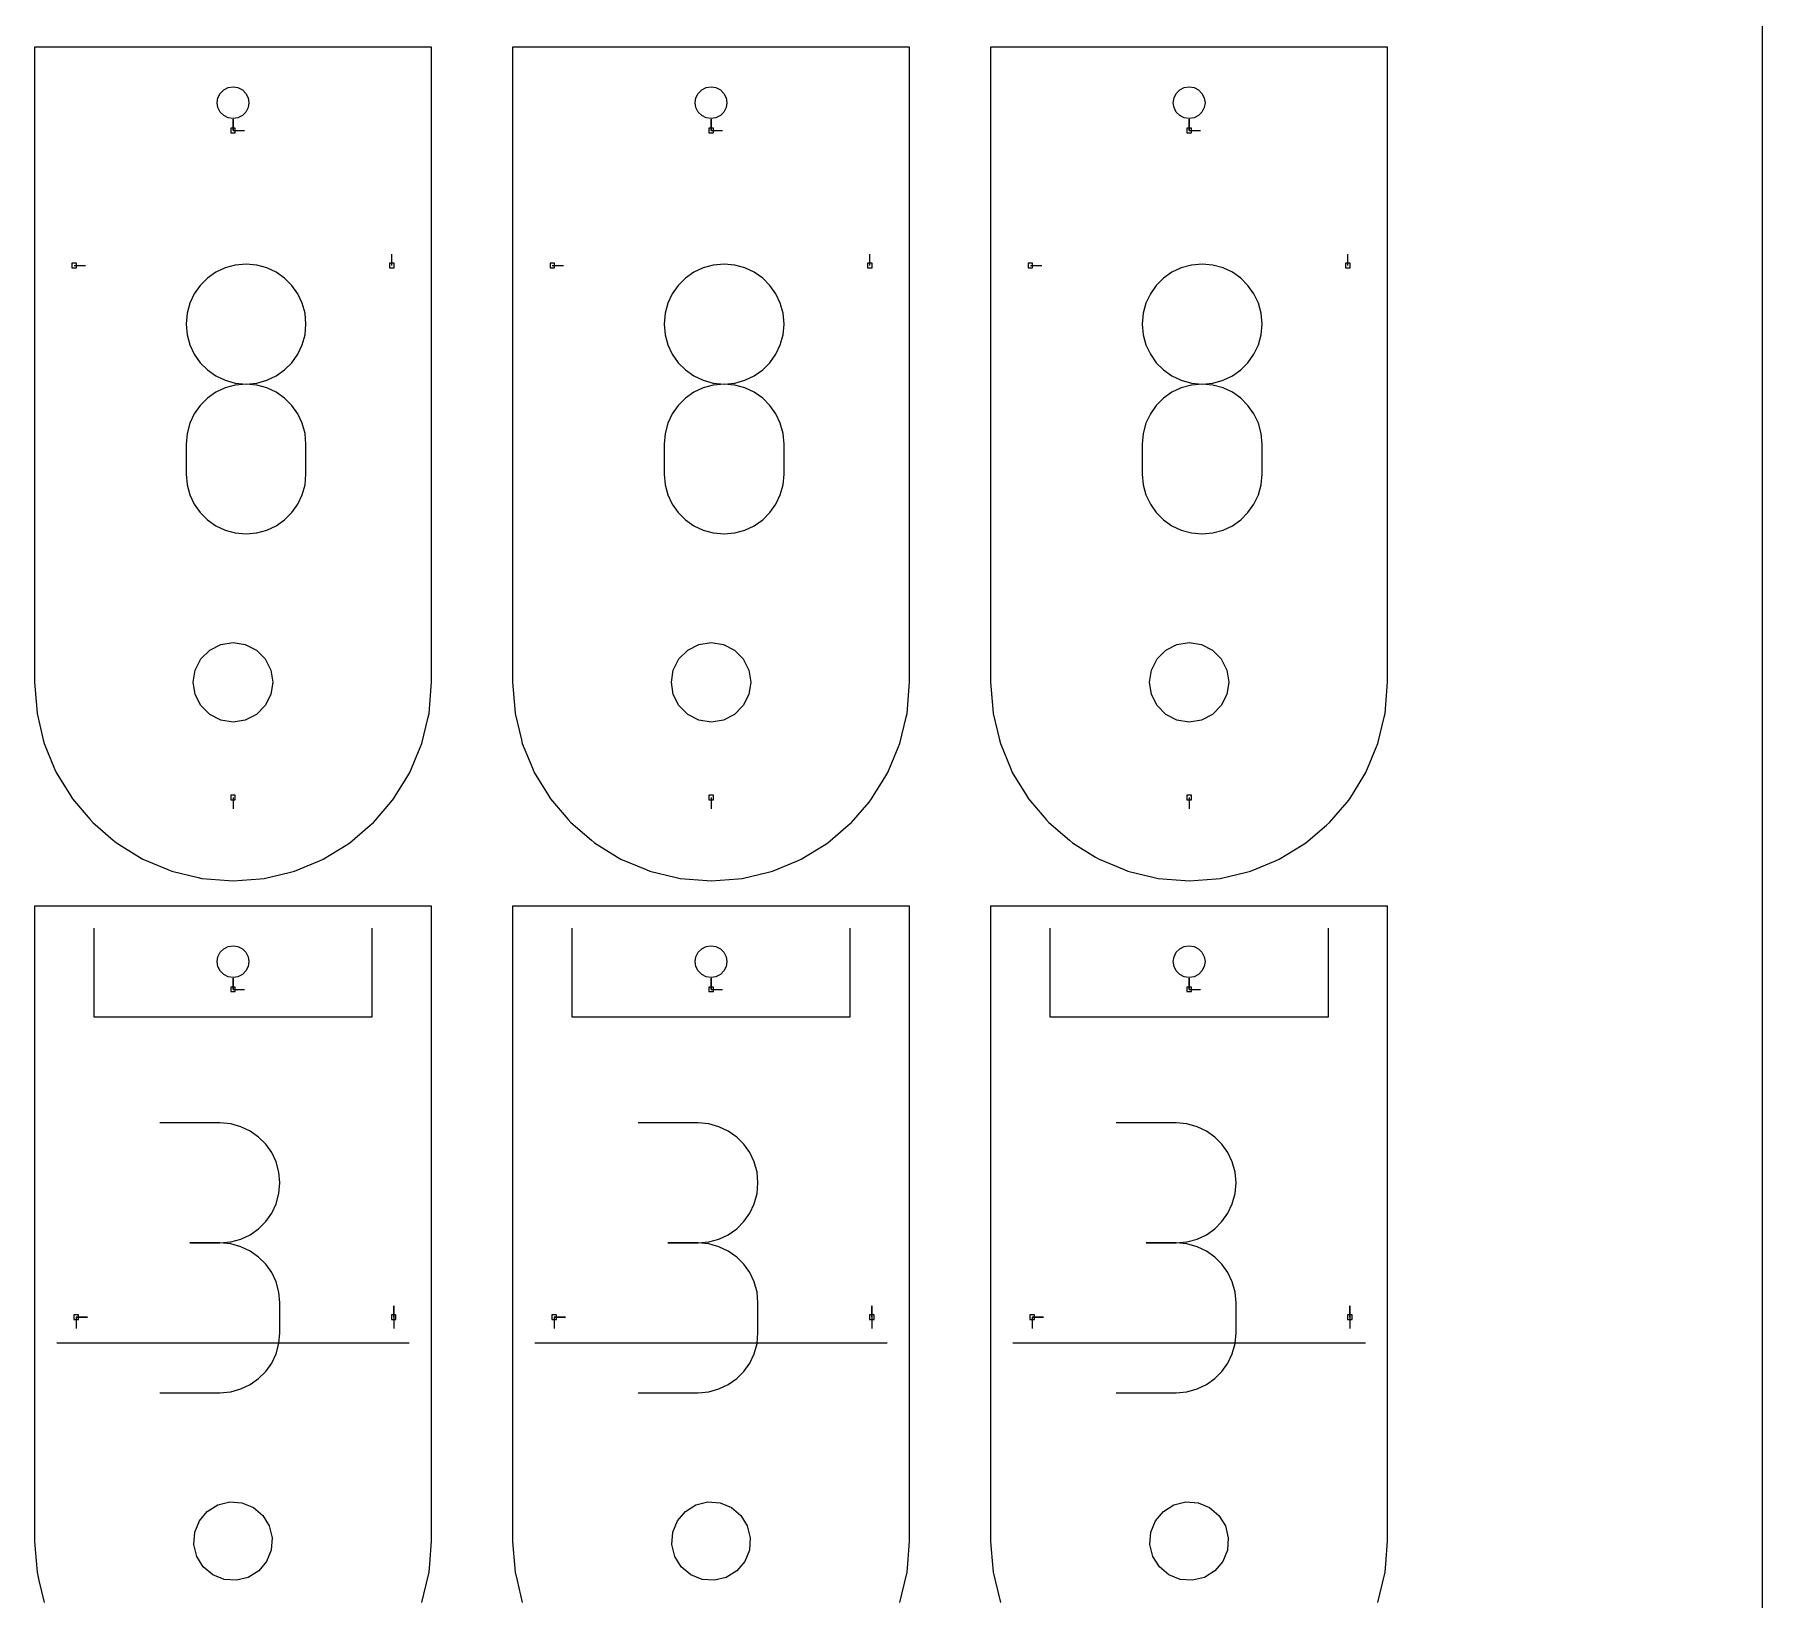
# Model space of a CAD drawing. Extents: x 0 to 800, y 0 to 1000.
# Drawn here: x 582.3 to 800, y 237.4 to 434.5 of the extents above; entities that cross this region are included whole.
import ezdxf

# ---------------------------------------------------------------- set-up
doc = ezdxf.new("R2010")
doc.units = 0
doc.header["$MEASUREMENT"] = 0
for name, color, linetype in [('annotation', 7, 'Continuous'), ('boundary', 7, 'Continuous'), ('frame', 7, 'Continuous'), ('hole', 7, 'Continuous')]:
    doc.layers.add(name, color=color, linetype=linetype)

msp = doc.modelspace()

# ---------------------------------------------------------------- linework, layer by layer
at = {"layer": 'annotation', "color": 1}
for p, q in [((607.34289, 422.375724), (607.34289, 423.804474)), ((607.34289, 422.375724), (607.34289, 423.804474)), ((607.34289, 423.804474), (607.34289, 422.375724)), ((607.34289, 422.375724), (608.77164, 422.375724)), ((667.561858, 422.375724), (667.561858, 423.804474)), ((667.561858, 422.375724), (667.561858, 423.804474)), ((667.561858, 423.804474), (667.561858, 422.375724)), ((667.561858, 422.375724), (668.990608, 422.375724)), ((727.780827, 422.375724), (727.780827, 423.804474)), ((727.780827, 422.375724), (727.780827, 423.804474)), ((727.780827, 423.804474), (727.780827, 422.375724)), ((727.780827, 422.375724), (729.209577, 422.375724)), ((587.342889, 405.375724), (588.771639, 405.375724)), ((606.345394, 405.076308), (605.168609, 404.516913)), ((607.62282, 405.427797), (606.345394, 405.076308)), ((608.979412, 405.549764), (607.62282, 405.427797)), ((610.336003, 405.427797), (608.979412, 405.549764)), ((608.979412, 405.549764), (608.979412, 405.549764)), ((611.61343, 405.076308), (610.336003, 405.427797)), ((612.790214, 404.516913), (611.61343, 405.076308)), ((627.342891, 405.375724), (627.342891, 406.804474)), ((647.561857, 405.375724), (648.990607, 405.375724)), ((666.564362, 405.076308), (665.387577, 404.516913)), ((667.841788, 405.427797), (666.564362, 405.076308)), ((669.19838, 405.549764), (667.841788, 405.427797)), ((670.554971, 405.427797), (669.19838, 405.549764)), ((669.19838, 405.549764), (669.19838, 405.549764)), ((671.832398, 405.076308), (670.554971, 405.427797)), ((673.009182, 404.516913), (671.832398, 405.076308)), ((687.561859, 405.375724), (687.561859, 406.804474)), ((707.780826, 405.375724), (709.209576, 405.375724)), ((726.783331, 405.076308), (725.606546, 404.516913)), ((728.060757, 405.427797), (726.783331, 405.076308)), ((729.417349, 405.549764), (728.060757, 405.427797)), ((730.77394, 405.427797), (729.417349, 405.549764)), ((729.417349, 405.549764), (729.417349, 405.549764)), ((732.051367, 405.076308), (730.77394, 405.427797)), ((733.228151, 404.516913), (732.051367, 405.076308)), ((747.780828, 405.375724), (747.780828, 406.804474)), ((603.202876, 402.86088), (602.456881, 401.807476)), ((604.113944, 403.771231), (603.202876, 402.86088)), ((605.168609, 404.516913), (604.113944, 403.771231)), ((613.844879, 403.771231), (612.790214, 404.516913)), ((614.755948, 402.86088), (613.844879, 403.771231)), ((615.501943, 401.807476), (614.755948, 402.86088)), ((663.421844, 402.86088), (662.675849, 401.807476)), ((664.332912, 403.771231), (663.421844, 402.86088)), ((665.387577, 404.516913), (664.332912, 403.771231)), ((674.063847, 403.771231), (673.009182, 404.516913)), ((674.974916, 402.86088), (674.063847, 403.771231)), ((675.720911, 401.807476), (674.974916, 402.86088)), ((723.640813, 402.86088), (722.894818, 401.807476)), ((724.551881, 403.771231), (723.640813, 402.86088)), ((725.606546, 404.516913), (724.551881, 403.771231)), ((734.282816, 403.771231), (733.228151, 404.516913)), ((735.193885, 402.86088), (734.282816, 403.771231)), ((735.93988, 401.807476), (735.193885, 402.86088)), ((601.897437, 400.632638), (601.54602, 399.357984)), ((602.456881, 401.807476), (601.897437, 400.632638)), ((616.061387, 400.632638), (615.501943, 401.807476)), ((616.412803, 399.357984), (616.061387, 400.632638)), ((662.116405, 400.632638), (661.764988, 399.357984)), ((662.675849, 401.807476), (662.116405, 400.632638)), ((676.280355, 400.632638), (675.720911, 401.807476)), ((676.631771, 399.357984), (676.280355, 400.632638)), ((722.335374, 400.632638), (721.983957, 399.357984)), ((722.894818, 401.807476), (722.335374, 400.632638)), ((736.499324, 400.632638), (735.93988, 401.807476)), ((736.85074, 399.357984), (736.499324, 400.632638)), ((601.54602, 399.357984), (601.424109, 398.00513)), ((616.534715, 398.00513), (616.412803, 399.357984)), ((661.764988, 399.357984), (661.643077, 398.00513)), ((676.753683, 398.00513), (676.631771, 399.357984)), ((721.983957, 399.357984), (721.862046, 398.00513)), ((736.972652, 398.00513), (736.85074, 399.357984)), ((601.424109, 398.00513), (601.424109, 398.00513)), ((601.424109, 398.00513), (601.54609, 396.645924)), ((601.54609, 396.645924), (601.897682, 395.366323)), ((616.061141, 395.366323), (616.412733, 396.645924)), ((616.412733, 396.645924), (616.534715, 398.00513)), ((616.534715, 398.00513), (616.534715, 398.00513)), ((661.643077, 398.00513), (661.643077, 398.00513)), ((661.643077, 398.00513), (661.765058, 396.645924)), ((661.765058, 396.645924), (662.11665, 395.366323)), ((676.280109, 395.366323), (676.631701, 396.645924)), ((676.631701, 396.645924), (676.753683, 398.00513)), ((676.753683, 398.00513), (676.753683, 398.00513)), ((721.862046, 398.00513), (721.862046, 398.00513)), ((721.862046, 398.00513), (721.984027, 396.645924)), ((721.984027, 396.645924), (722.335619, 395.366323)), ((736.499078, 395.366323), (736.85067, 396.645924)), ((736.85067, 396.645924), (736.972652, 398.00513)), ((736.972652, 398.00513), (736.972652, 398.00513)), ((601.897682, 395.366323), (602.457355, 394.187768)), ((602.457355, 394.187768), (603.203578, 393.131701)), ((614.755245, 393.131701), (615.501469, 394.187768)), ((615.501469, 394.187768), (616.061141, 395.366323)), ((662.11665, 395.366323), (662.676323, 394.187768)), ((662.676323, 394.187768), (663.422546, 393.131701)), ((674.974213, 393.131701), (675.720437, 394.187768)), ((675.720437, 394.187768), (676.280109, 395.366323)), ((722.335619, 395.366323), (722.895292, 394.187768)), ((722.895292, 394.187768), (723.641515, 393.131701)), ((735.193182, 393.131701), (735.939406, 394.187768)), ((735.939406, 394.187768), (736.499078, 395.366323)), ((603.203578, 393.131701), (604.114822, 392.219564)), ((604.114822, 392.219564), (605.169558, 391.4728)), ((612.789266, 391.4728), (613.844001, 392.219564)), ((613.844001, 392.219564), (614.755245, 393.131701)), ((663.422546, 393.131701), (664.33379, 392.219564)), ((664.33379, 392.219564), (665.388526, 391.4728)), ((673.008234, 391.4728), (674.062969, 392.219564)), ((674.062969, 392.219564), (674.974213, 393.131701)), ((723.641515, 393.131701), (724.552759, 392.219564)), ((724.552759, 392.219564), (725.607495, 391.4728)), ((733.227203, 391.4728), (734.281938, 392.219564)), ((734.281938, 392.219564), (735.193182, 393.131701)), ((606.345394, 389.965491), (605.168609, 389.405595)), ((605.169558, 391.4728), (606.346254, 390.912849)), ((607.62282, 390.317165), (606.345394, 389.965491)), ((606.346254, 390.912849), (607.623382, 390.561154)), ((608.979412, 390.439158), (607.62282, 390.317165)), ((607.623382, 390.561154), (608.979412, 390.439158)), ((608.979412, 390.439158), (610.335441, 390.561154)), ((610.336003, 390.317235), (608.979412, 390.439158)), ((608.979412, 390.439158), (608.979412, 390.439158)), ((608.979412, 390.439158), (608.979412, 390.439158)), ((610.335441, 390.561154), (611.612569, 390.912849)), ((611.61343, 389.965736), (610.336003, 390.317235)), ((611.612569, 390.912849), (612.789266, 391.4728)), ((612.790214, 389.40607), (611.61343, 389.965736)), ((666.564362, 389.965491), (665.387577, 389.405595)), ((665.388526, 391.4728), (666.565222, 390.912849)), ((667.841788, 390.317165), (666.564362, 389.965491)), ((666.565222, 390.912849), (667.84235, 390.561154)), ((669.19838, 390.439158), (667.841788, 390.317165)), ((667.84235, 390.561154), (669.19838, 390.439158)), ((669.19838, 390.439158), (670.554409, 390.561154)), ((670.554971, 390.317235), (669.19838, 390.439158)), ((669.19838, 390.439158), (669.19838, 390.439158)), ((669.19838, 390.439158), (669.19838, 390.439158)), ((670.554409, 390.561154), (671.831537, 390.912849)), ((671.832398, 389.965736), (670.554971, 390.317235)), ((671.831537, 390.912849), (673.008234, 391.4728)), ((673.009182, 389.40607), (671.832398, 389.965736)), ((726.783331, 389.965491), (725.606546, 389.405595)), ((725.607495, 391.4728), (726.784191, 390.912849)), ((728.060757, 390.317165), (726.783331, 389.965491)), ((726.784191, 390.912849), (728.061319, 390.561154)), ((729.417349, 390.439158), (728.060757, 390.317165)), ((728.061319, 390.561154), (729.417349, 390.439158)), ((729.417349, 390.439158), (730.773378, 390.561154)), ((730.77394, 390.317235), (729.417349, 390.439158)), ((729.417349, 390.439158), (729.417349, 390.439158)), ((729.417349, 390.439158), (729.417349, 390.439158)), ((730.773378, 390.561154), (732.050506, 390.912849)), ((732.051367, 389.965736), (730.77394, 390.317235)), ((732.050506, 390.912849), (733.227203, 391.4728)), ((733.228151, 389.40607), (732.051367, 389.965736)), ((603.202876, 387.746981), (602.456881, 386.69118)), ((604.113944, 388.658939), (603.202876, 387.746981)), ((605.168609, 389.405595), (604.113944, 388.658939)), ((613.844879, 388.659641), (612.790214, 389.40607)), ((614.755948, 387.747859), (613.844879, 388.659641)), ((615.501943, 386.692128), (614.755948, 387.747859)), ((663.421844, 387.746981), (662.675849, 386.69118)), ((664.332912, 388.658939), (663.421844, 387.746981)), ((665.387577, 389.405595), (664.332912, 388.658939)), ((674.063847, 388.659641), (673.009182, 389.40607)), ((674.974916, 387.747859), (674.063847, 388.659641)), ((675.720911, 386.692128), (674.974916, 387.747859)), ((723.640813, 387.746981), (722.894818, 386.69118)), ((724.551881, 388.658939), (723.640813, 387.746981)), ((725.606546, 389.405595), (724.551881, 388.658939)), ((734.282816, 388.659641), (733.228151, 389.40607)), ((735.193885, 387.747859), (734.282816, 388.659641)), ((735.93988, 386.692128), (735.193885, 387.747859)), ((601.897437, 385.512997), (601.54602, 384.23389)), ((602.456881, 386.69118), (601.897437, 385.512997)), ((616.061387, 385.513857), (615.501943, 386.692128)), ((616.412803, 384.234452), (616.061387, 385.513857)), ((662.116405, 385.512997), (661.764988, 384.23389)), ((662.675849, 386.69118), (662.116405, 385.512997)), ((676.280355, 385.513857), (675.720911, 386.692128)), ((676.631771, 384.234452), (676.280355, 385.513857)), ((722.335374, 385.512997), (721.983957, 384.23389)), ((722.894818, 386.69118), (722.335374, 385.512997)), ((736.499324, 385.513857), (735.93988, 386.692128)), ((736.85074, 384.234452), (736.499324, 385.513857)), ((601.54602, 384.23389), (601.424109, 382.87532)), ((616.534715, 382.87532), (616.412803, 384.234452)), ((661.764988, 384.23389), (661.643077, 382.87532)), ((676.753683, 382.87532), (676.631771, 384.234452)), ((721.983957, 384.23389), (721.862046, 382.87532)), ((736.972652, 382.87532), (736.85074, 384.234452)), ((601.424109, 382.87532), (601.424109, 379.111537)), ((616.534715, 379.111537), (616.534715, 382.87532)), ((616.534715, 382.87532), (616.534715, 382.87532)), ((661.643077, 382.87532), (661.643077, 379.111537)), ((676.753683, 379.111537), (676.753683, 382.87532)), ((676.753683, 382.87532), (676.753683, 382.87532)), ((721.862046, 382.87532), (721.862046, 379.111537)), ((736.972652, 379.111537), (736.972652, 382.87532)), ((736.972652, 382.87532), (736.972652, 382.87532)), ((601.424109, 379.111537), (601.424109, 379.111537)), ((601.424109, 379.111537), (601.54609, 377.753064)), ((616.412733, 377.753064), (616.534715, 379.111537)), ((661.643077, 379.111537), (661.643077, 379.111537)), ((661.643077, 379.111537), (661.765058, 377.753064)), ((676.631701, 377.753064), (676.753683, 379.111537)), ((721.862046, 379.111537), (721.862046, 379.111537)), ((721.862046, 379.111537), (721.984027, 377.753064)), ((736.85067, 377.753064), (736.972652, 379.111537)), ((601.54609, 377.753064), (601.897682, 376.475424)), ((616.061141, 376.475424), (616.412733, 377.753064)), ((661.765058, 377.753064), (662.11665, 376.475424)), ((676.280109, 376.475424), (676.631701, 377.753064)), ((721.984027, 377.753064), (722.335619, 376.475424)), ((736.499078, 376.475424), (736.85067, 377.753064)), ((601.897682, 376.475424), (602.457355, 375.299708)), ((602.457355, 375.299708), (603.203578, 374.247007)), ((614.755245, 374.247007), (615.501469, 375.299708)), ((615.501469, 375.299708), (616.061141, 376.475424)), ((662.11665, 376.475424), (662.676323, 375.299708)), ((662.676323, 375.299708), (663.422546, 374.247007)), ((674.974213, 374.247007), (675.720437, 375.299708)), ((675.720437, 375.299708), (676.280109, 376.475424)), ((722.335619, 376.475424), (722.895292, 375.299708)), ((722.895292, 375.299708), (723.641515, 374.247007)), ((735.193182, 374.247007), (735.939406, 375.299708)), ((735.939406, 375.299708), (736.499078, 376.475424)), ((603.203578, 374.247007), (604.114822, 373.338411)), ((604.114822, 373.338411), (605.169558, 372.595012)), ((605.169558, 372.595012), (606.346254, 372.037901)), ((611.612569, 372.037901), (612.789266, 372.595012)), ((612.789266, 372.595012), (613.844001, 373.338411)), ((613.844001, 373.338411), (614.755245, 374.247007)), ((663.422546, 374.247007), (664.33379, 373.338411)), ((664.33379, 373.338411), (665.388526, 372.595012)), ((665.388526, 372.595012), (666.565222, 372.037901)), ((671.831537, 372.037901), (673.008234, 372.595012)), ((673.008234, 372.595012), (674.062969, 373.338411)), ((674.062969, 373.338411), (674.974213, 374.247007)), ((723.641515, 374.247007), (724.552759, 373.338411)), ((724.552759, 373.338411), (725.607495, 372.595012)), ((725.607495, 372.595012), (726.784191, 372.037901)), ((732.050506, 372.037901), (733.227203, 372.595012)), ((733.227203, 372.595012), (734.281938, 373.338411)), ((734.281938, 373.338411), (735.193182, 374.247007)), ((606.346254, 372.037901), (607.623382, 371.688167)), ((607.623382, 371.688167), (608.979412, 371.566902)), ((608.979412, 371.566902), (610.335441, 371.688167)), ((608.979412, 371.566902), (608.979412, 371.566902)), ((610.335441, 371.688167), (611.612569, 372.037901)), ((666.565222, 372.037901), (667.84235, 371.688167)), ((667.84235, 371.688167), (669.19838, 371.566902)), ((669.19838, 371.566902), (670.554409, 371.688167)), ((669.19838, 371.566902), (669.19838, 371.566902)), ((670.554409, 371.688167), (671.831537, 372.037901)), ((726.784191, 372.037901), (728.061319, 371.688167)), ((728.061319, 371.688167), (729.417349, 371.566902)), ((729.417349, 371.566902), (730.773378, 371.688167)), ((729.417349, 371.566902), (729.417349, 371.566902)), ((730.773378, 371.688167), (732.050506, 372.037901)), ((607.34289, 338.375726), (607.34289, 336.946976)), ((667.561858, 338.375726), (667.561858, 336.946976)), ((727.780827, 338.375726), (727.780827, 336.946976)), ((589.842907, 310.700671), (589.842893, 321.900726)), ((624.842899, 321.900726), (624.842852, 310.840764)), ((650.061875, 310.700671), (650.061861, 321.900726)), ((685.061867, 321.900726), (685.06182, 310.840764)), ((710.280844, 310.700671), (710.28083, 321.900726)), ((745.280836, 321.900726), (745.280789, 310.840764)), ((607.34289, 314.200726), (607.34289, 315.629476)), ((607.34289, 314.200726), (607.34289, 315.629476)), ((607.34289, 315.629476), (607.34289, 314.200726)), ((667.561858, 314.200726), (667.561858, 315.629476)), ((667.561858, 314.200726), (667.561858, 315.629476)), ((667.561858, 315.629476), (667.561858, 314.200726)), ((727.780827, 314.200726), (727.780827, 315.629476)), ((727.780827, 314.200726), (727.780827, 315.629476)), ((727.780827, 315.629476), (727.780827, 314.200726)), ((607.34289, 314.200726), (608.77164, 314.200726)), ((667.561858, 314.200726), (668.990608, 314.200726)), ((727.780827, 314.200726), (729.209577, 314.200726)), ((590.192846, 310.700726), (589.842907, 310.700671)), ((624.842916, 310.700697), (590.192846, 310.700726)), ((624.842852, 310.840764), (624.842916, 310.700697)), ((650.411814, 310.700726), (650.061875, 310.700671)), ((685.061884, 310.700697), (650.411814, 310.700726)), ((685.06182, 310.840764), (685.061884, 310.700697)), ((710.630783, 310.700726), (710.280844, 310.700671)), ((745.280853, 310.700697), (710.630783, 310.700726)), ((745.280789, 310.840764), (745.280853, 310.700697)), ((605.697834, 297.3769), (598.14253, 297.3769)), ((607.056673, 297.254932), (605.697834, 297.3769)), ((608.335294, 296.903443), (607.056673, 297.254932)), ((609.512429, 296.344048), (608.335294, 296.903443)), ((610.566813, 295.598366), (609.512429, 296.344048)), ((665.916802, 297.3769), (658.361498, 297.3769)), ((667.275641, 297.254932), (665.916802, 297.3769)), ((668.554262, 296.903443), (667.275641, 297.254932)), ((669.731397, 296.344048), (668.554262, 296.903443)), ((670.785781, 295.598366), (669.731397, 296.344048)), ((726.135771, 297.3769), (718.580467, 297.3769)), ((727.49461, 297.254932), (726.135771, 297.3769)), ((728.773231, 296.903443), (727.49461, 297.254932)), ((729.950366, 296.344048), (728.773231, 296.903443)), ((731.00475, 295.598366), (729.950366, 296.344048)), ((611.477179, 294.688015), (610.566813, 295.598366)), ((612.222261, 293.634611), (611.477179, 294.688015)), ((671.696147, 294.688015), (670.785781, 295.598366)), ((672.441229, 293.634611), (671.696147, 294.688015)), ((731.915116, 294.688015), (731.00475, 295.598366)), ((732.660198, 293.634611), (731.915116, 294.688015)), ((612.780792, 292.459774), (612.222261, 293.634611)), ((613.131506, 291.185119), (612.780792, 292.459774)), ((672.99976, 292.459774), (672.441229, 293.634611)), ((673.350474, 291.185119), (672.99976, 292.459774)), ((733.218729, 292.459774), (732.660198, 293.634611)), ((733.569443, 291.185119), (733.218729, 292.459774)), ((613.253137, 289.832265), (613.131506, 291.185119)), ((613.131506, 288.473059), (613.253137, 289.832265)), ((613.253137, 289.832265), (613.253137, 289.832265)), ((673.472105, 289.832265), (673.350474, 291.185119)), ((673.350474, 288.473059), (673.472105, 289.832265)), ((673.472105, 289.832265), (673.472105, 289.832265)), ((733.691074, 289.832265), (733.569443, 291.185119)), ((733.569443, 288.473059), (733.691074, 289.832265)), ((733.691074, 289.832265), (733.691074, 289.832265)), ((612.780792, 287.193458), (613.131506, 288.473059)), ((672.99976, 287.193458), (673.350474, 288.473059)), ((733.218729, 287.193458), (733.569443, 288.473059)), ((611.477179, 284.958836), (612.222261, 286.014903)), ((612.222261, 286.014903), (612.780792, 287.193458)), ((671.696147, 284.958836), (672.441229, 286.014903)), ((672.441229, 286.014903), (672.99976, 287.193458)), ((731.915116, 284.958836), (732.660198, 286.014903)), ((732.660198, 286.014903), (733.218729, 287.193458)), ((608.335294, 282.739984), (609.512429, 283.299935)), ((609.512429, 283.299935), (610.566813, 284.046699)), ((610.566813, 284.046699), (611.477179, 284.958836)), ((668.554262, 282.739984), (669.731397, 283.299935)), ((669.731397, 283.299935), (670.785781, 284.046699)), ((670.785781, 284.046699), (671.696147, 284.958836)), ((728.773231, 282.739984), (729.950366, 283.299935)), ((729.950366, 283.299935), (731.00475, 284.046699)), ((731.00475, 284.046699), (731.915116, 284.958836)), ((605.697834, 282.266293), (601.914848, 282.266293)), ((601.914848, 282.266293), (605.697834, 282.266293)), ((605.697834, 282.266293), (607.056673, 282.38829)), ((607.056673, 282.144326), (605.697834, 282.266293)), ((605.697834, 282.266293), (605.697834, 282.266293)), ((607.056673, 282.38829), (608.335294, 282.739984)), ((608.335294, 281.792836), (607.056673, 282.144326)), ((609.512429, 281.233442), (608.335294, 281.792836)), ((610.566813, 280.48776), (609.512429, 281.233442)), ((665.916802, 282.266293), (662.133816, 282.266293)), ((662.133816, 282.266293), (665.916802, 282.266293)), ((665.916802, 282.266293), (667.275641, 282.38829)), ((667.275641, 282.144326), (665.916802, 282.266293)), ((665.916802, 282.266293), (665.916802, 282.266293)), ((667.275641, 282.38829), (668.554262, 282.739984)), ((668.554262, 281.792836), (667.275641, 282.144326)), ((669.731397, 281.233442), (668.554262, 281.792836)), ((670.785781, 280.48776), (669.731397, 281.233442)), ((726.135771, 282.266293), (722.352785, 282.266293)), ((722.352785, 282.266293), (726.135771, 282.266293)), ((726.135771, 282.266293), (727.49461, 282.38829)), ((727.49461, 282.144326), (726.135771, 282.266293)), ((726.135771, 282.266293), (726.135771, 282.266293)), ((727.49461, 282.38829), (728.773231, 282.739984)), ((728.773231, 281.792836), (727.49461, 282.144326)), ((729.950366, 281.233442), (728.773231, 281.792836)), ((731.00475, 280.48776), (729.950366, 281.233442)), ((611.477179, 279.577409), (610.566813, 280.48776)), ((612.222261, 278.524005), (611.477179, 279.577409)), ((671.696147, 279.577409), (670.785781, 280.48776)), ((672.441229, 278.524005), (671.696147, 279.577409)), ((731.915116, 279.577409), (731.00475, 280.48776)), ((732.660198, 278.524005), (731.915116, 279.577409)), ((612.780792, 277.349167), (612.222261, 278.524005)), ((613.131506, 276.074512), (612.780792, 277.349167)), ((672.99976, 277.349167), (672.441229, 278.524005)), ((673.350474, 276.074512), (672.99976, 277.349167)), ((733.218729, 277.349167), (732.660198, 278.524005)), ((733.569443, 276.074512), (733.218729, 277.349167)), ((613.253137, 274.721658), (613.131506, 276.074512)), ((613.253137, 270.938673), (613.253137, 274.721658)), ((613.253137, 274.721658), (613.253137, 274.721658)), ((627.581016, 272.915101), (627.581016, 274.343851)), ((627.581016, 272.915101), (627.581016, 274.343851)), ((627.581016, 274.343851), (627.581016, 272.915101)), ((673.472105, 274.721658), (673.350474, 276.074512)), ((673.472105, 270.938673), (673.472105, 274.721658)), ((673.472105, 274.721658), (673.472105, 274.721658)), ((687.799984, 272.915101), (687.799984, 274.343851)), ((687.799984, 272.915101), (687.799984, 274.343851)), ((687.799984, 274.343851), (687.799984, 272.915101)), ((733.691074, 274.721658), (733.569443, 276.074512)), ((733.691074, 270.938673), (733.691074, 274.721658)), ((733.691074, 274.721658), (733.691074, 274.721658)), ((748.018953, 272.915101), (748.018953, 274.343851)), ((748.018953, 272.915101), (748.018953, 274.343851)), ((748.018953, 274.343851), (748.018953, 272.915101)), ((587.581014, 272.915101), (589.009764, 272.915101)), ((587.581014, 272.915101), (589.009764, 272.915101)), ((589.009764, 272.915101), (587.581014, 272.915101)), ((587.581014, 272.915101), (587.581014, 271.486351)), ((627.581016, 272.915101), (627.581016, 271.486351)), ((647.799982, 272.915101), (649.228732, 272.915101)), ((647.799982, 272.915101), (649.228732, 272.915101)), ((649.228732, 272.915101), (647.799982, 272.915101)), ((647.799982, 272.915101), (647.799982, 271.486351)), ((687.799984, 272.915101), (687.799984, 271.486351)), ((708.018951, 272.915101), (709.447701, 272.915101)), ((708.018951, 272.915101), (709.447701, 272.915101)), ((709.447701, 272.915101), (708.018951, 272.915101)), ((708.018951, 272.915101), (708.018951, 271.486351)), ((748.018953, 272.915101), (748.018953, 271.486351)), ((613.131506, 269.585257), (613.253137, 270.938673)), ((673.350474, 269.585257), (673.472105, 270.938673)), ((733.569443, 269.585257), (733.691074, 270.938673)), ((585.142889, 269.700676), (629.542891, 269.700732)), ((612.222261, 267.135377), (612.780792, 268.310303)), ((612.780792, 268.310303), (613.131506, 269.585257)), ((645.361857, 269.700676), (689.761859, 269.700732)), ((672.441229, 267.135377), (672.99976, 268.310303)), ((672.99976, 268.310303), (673.350474, 269.585257)), ((705.580826, 269.700676), (749.980828, 269.700732)), ((732.660198, 267.135377), (733.218729, 268.310303)), ((733.218729, 268.310303), (733.569443, 269.585257)), ((610.566813, 265.171868), (611.477179, 266.082044)), ((611.477179, 266.082044), (612.222261, 267.135377)), ((670.785781, 265.171868), (671.696147, 266.082044)), ((671.696147, 266.082044), (672.441229, 267.135377)), ((731.00475, 265.171868), (731.915116, 266.082044)), ((731.915116, 266.082044), (732.660198, 267.135377)), ((598.14253, 263.394038), (605.697834, 263.394038)), ((605.697834, 263.394038), (607.056673, 263.515935)), ((605.697834, 263.394038), (605.697834, 263.394038)), ((607.056673, 263.515935), (608.335294, 263.867249)), ((608.335294, 263.867249), (609.512429, 264.426415)), ((609.512429, 264.426415), (610.566813, 265.171868)), ((658.361498, 263.394038), (665.916802, 263.394038)), ((665.916802, 263.394038), (667.275641, 263.515935)), ((665.916802, 263.394038), (665.916802, 263.394038)), ((667.275641, 263.515935), (668.554262, 263.867249)), ((668.554262, 263.867249), (669.731397, 264.426415)), ((669.731397, 264.426415), (670.785781, 265.171868)), ((718.580467, 263.394038), (726.135771, 263.394038)), ((726.135771, 263.394038), (727.49461, 263.515935)), ((726.135771, 263.394038), (726.135771, 263.394038)), ((727.49461, 263.515935), (728.773231, 263.867249)), ((728.773231, 263.867249), (729.950366, 264.426415)), ((729.950366, 264.426415), (731.00475, 265.171868))]:
    msp.add_line(p, q, dxfattribs=at)
at = {"layer": 'boundary', "color": 5}
for p, q in [((588.86789, 432.875724), (582.342889, 432.875724)), ((582.342889, 432.875724), (582.342889, 408.950723)), ((595.367889, 432.875724), (588.86789, 432.875724)), ((625.817891, 432.875724), (595.367889, 432.875724)), ((629.080391, 432.875724), (625.817891, 432.875724)), ((632.342891, 432.875724), (629.080391, 432.875724)), ((632.342891, 408.950723), (632.342891, 432.875724)), ((649.086858, 432.875724), (642.561857, 432.875724)), ((642.561857, 432.875724), (642.561857, 408.950723)), ((655.586857, 432.875724), (649.086858, 432.875724)), ((686.036859, 432.875724), (655.586857, 432.875724)), ((689.299359, 432.875724), (686.036859, 432.875724)), ((692.561859, 432.875724), (689.299359, 432.875724)), ((692.561859, 408.950723), (692.561859, 432.875724)), ((709.305827, 432.875724), (702.780826, 432.875724)), ((702.780826, 432.875724), (702.780826, 408.950723)), ((715.805826, 432.875724), (709.305827, 432.875724)), ((746.255828, 432.875724), (715.805826, 432.875724)), ((749.518328, 432.875724), (746.255828, 432.875724)), ((752.780828, 432.875724), (749.518328, 432.875724)), ((752.780828, 408.950723), (752.780828, 432.875724)), ((582.342889, 408.950723), (582.342889, 385.025723)), ((632.342891, 385.025723), (632.342891, 408.950723)), ((642.561857, 408.950723), (642.561857, 385.025723)), ((692.561859, 385.025723), (692.561859, 408.950723)), ((702.780826, 408.950723), (702.780826, 385.025723)), ((752.780828, 385.025723), (752.780828, 408.950723)), ((582.342889, 385.025723), (582.342889, 374.625725)), ((632.342891, 374.625725), (632.342891, 385.025723)), ((642.561857, 385.025723), (642.561857, 374.625725)), ((692.561859, 374.625725), (692.561859, 385.025723)), ((702.780826, 385.025723), (702.780826, 374.625725)), ((752.780828, 374.625725), (752.780828, 385.025723)), ((582.342889, 374.625725), (582.342889, 352.875723)), ((632.342891, 352.875723), (632.342891, 374.625725)), ((642.561857, 374.625725), (642.561857, 352.875723)), ((692.561859, 352.875723), (692.561859, 374.625725)), ((702.780826, 374.625725), (702.780826, 352.875723)), ((752.780828, 352.875723), (752.780828, 374.625725)), ((582.342889, 352.875723), (582.610668, 349.473272)), ((632.302878, 352.367311), (632.342891, 352.875723)), ((642.561857, 352.875723), (642.829636, 349.473272)), ((692.521846, 352.367311), (692.561859, 352.875723)), ((702.780826, 352.875723), (703.048605, 349.473272)), ((752.740815, 352.367311), (752.780828, 352.875723)), ((632.035099, 348.96486), (632.302878, 352.367311)), ((692.254067, 348.96486), (692.521846, 352.367311)), ((752.473036, 348.96486), (752.740815, 352.367311)), ((582.610668, 349.473272), (582.650681, 348.96486)), ((582.650681, 348.96486), (583.447424, 345.646194)), ((631.119303, 345.150301), (631.916045, 348.468968)), ((631.916045, 348.468968), (632.035099, 348.96486)), ((642.829636, 349.473272), (642.869649, 348.96486)), ((642.869649, 348.96486), (643.666392, 345.646194)), ((691.338271, 345.150301), (692.135013, 348.468968)), ((692.135013, 348.468968), (692.254067, 348.96486)), ((703.048605, 349.473272), (703.088618, 348.96486)), ((703.088618, 348.96486), (703.885361, 345.646194)), ((751.55724, 345.150301), (752.353982, 348.468968)), ((752.353982, 348.468968), (752.473036, 348.96486)), ((583.447424, 345.646194), (583.566478, 345.150301)), ((583.566478, 345.150301), (584.872565, 341.997125)), ((629.618054, 341.525961), (630.92414, 344.679137)), ((630.92414, 344.679137), (631.119303, 345.150301)), ((643.666392, 345.646194), (643.785446, 345.150301)), ((643.785446, 345.150301), (645.091533, 341.997125)), ((689.837022, 341.525961), (691.143108, 344.679137)), ((691.143108, 344.679137), (691.338271, 345.150301)), ((703.885361, 345.646194), (704.004415, 345.150301)), ((704.004415, 345.150301), (705.310502, 341.997125)), ((750.055991, 341.525961), (751.362077, 344.679137)), ((751.362077, 344.679137), (751.55724, 345.150301)), ((584.872565, 341.997125), (585.067727, 341.525961)), ((645.091533, 341.997125), (645.286695, 341.525961)), ((705.310502, 341.997125), (705.505664, 341.525961)), ((585.067727, 341.525961), (586.851, 338.615928)), ((627.568319, 338.181095), (629.351589, 341.091129)), ((629.351589, 341.091129), (629.618054, 341.525961)), ((645.286695, 341.525961), (647.069968, 338.615928)), ((687.787287, 338.181095), (689.570557, 341.091129)), ((689.570557, 341.091129), (689.837022, 341.525961)), ((705.505664, 341.525961), (707.288937, 338.615928)), ((748.006256, 338.181095), (749.789526, 341.091129)), ((749.789526, 341.091129), (750.055991, 341.525961)), ((586.851, 338.615928), (587.117466, 338.181095)), ((587.117466, 338.181095), (589.334013, 335.585851)), ((625.020561, 335.198056), (627.23711, 337.7933)), ((627.23711, 337.7933), (627.568319, 338.181095)), ((647.069968, 338.615928), (647.336434, 338.181095)), ((647.336434, 338.181095), (649.552981, 335.585851)), ((685.239529, 335.198056), (687.456078, 337.7933)), ((687.456078, 337.7933), (687.787287, 338.181095)), ((707.288937, 338.615928), (707.555403, 338.181095)), ((707.555403, 338.181095), (709.77195, 335.585851)), ((745.458498, 335.198056), (747.675047, 337.7933)), ((747.675047, 337.7933), (748.006256, 338.181095)), ((589.334013, 335.585851), (589.665221, 335.198056)), ((589.665221, 335.198056), (592.260464, 332.981506)), ((624.632766, 334.866848), (625.020561, 335.198056)), ((649.552981, 335.585851), (649.884189, 335.198056)), ((649.884189, 335.198056), (652.479432, 332.981506)), ((684.851734, 334.866848), (685.239529, 335.198056)), ((709.77195, 335.585851), (710.103158, 335.198056)), ((710.103158, 335.198056), (712.698401, 332.981506)), ((745.070703, 334.866848), (745.458498, 335.198056)), ((622.037521, 332.650298), (624.632766, 334.866848)), ((682.256489, 332.650298), (684.851734, 334.866848)), ((742.475458, 332.650298), (745.070703, 334.866848)), ((592.260464, 332.981506), (592.648259, 332.650298)), ((592.648259, 332.650298), (595.558295, 330.867028)), ((595.558295, 330.867028), (595.993128, 330.600562)), ((618.692654, 330.600562), (621.602689, 332.383832)), ((621.602689, 332.383832), (622.037521, 332.650298)), ((652.479432, 332.981506), (652.867227, 332.650298)), ((652.867227, 332.650298), (655.777263, 330.867028)), ((655.777263, 330.867028), (656.212096, 330.600562)), ((678.911622, 330.600562), (681.821657, 332.383832)), ((681.821657, 332.383832), (682.256489, 332.650298)), ((712.698401, 332.981506), (713.086196, 332.650298)), ((713.086196, 332.650298), (715.996232, 330.867028)), ((715.996232, 330.867028), (716.431065, 330.600562)), ((739.130591, 330.600562), (742.040626, 332.383832)), ((742.040626, 332.383832), (742.475458, 332.650298)), ((595.993128, 330.600562), (599.146302, 329.294475)), ((599.146302, 329.294475), (599.617466, 329.099312)), ((599.617466, 329.099312), (602.936136, 328.302573)), ((611.253752, 328.183519), (614.572423, 328.980259)), ((614.572423, 328.980259), (615.068316, 329.099312)), ((615.068316, 329.099312), (618.22149, 330.4054)), ((618.22149, 330.4054), (618.692654, 330.600562)), ((656.212096, 330.600562), (659.36527, 329.294475)), ((659.36527, 329.294475), (659.836434, 329.099312)), ((659.836434, 329.099312), (663.155104, 328.302573)), ((671.47272, 328.183519), (674.791391, 328.980259)), ((674.791391, 328.980259), (675.287284, 329.099312)), ((675.287284, 329.099312), (678.440458, 330.4054)), ((678.440458, 330.4054), (678.911622, 330.600562)), ((716.431065, 330.600562), (719.584239, 329.294475)), ((719.584239, 329.294475), (720.055403, 329.099312)), ((720.055403, 329.099312), (723.374073, 328.302573)), ((731.691689, 328.183519), (735.01036, 328.980259)), ((735.01036, 328.980259), (735.506253, 329.099312)), ((735.506253, 329.099312), (738.659427, 330.4054)), ((738.659427, 330.4054), (739.130591, 330.600562)), ((602.936136, 328.302573), (603.432029, 328.183519)), ((603.432029, 328.183519), (606.834479, 327.915739)), ((606.834479, 327.915739), (607.342891, 327.875726)), ((607.342891, 327.875726), (610.745341, 328.143506)), ((610.745341, 328.143506), (611.253752, 328.183519)), ((663.155104, 328.302573), (663.650997, 328.183519)), ((663.650997, 328.183519), (667.053447, 327.915739)), ((667.053447, 327.915739), (667.561859, 327.875726)), ((667.561859, 327.875726), (670.964309, 328.143506)), ((670.964309, 328.143506), (671.47272, 328.183519)), ((723.374073, 328.302573), (723.869966, 328.183519)), ((723.869966, 328.183519), (727.272416, 327.915739)), ((727.272416, 327.915739), (727.780828, 327.875726)), ((727.780828, 327.875726), (731.183278, 328.143506)), ((731.183278, 328.143506), (731.691689, 328.183519)), ((585.080389, 324.700726), (582.342889, 324.700725)), ((582.342889, 324.700725), (582.342889, 284.550726)), ((587.81789, 324.700726), (585.080389, 324.700726)), ((601.31789, 324.700726), (587.81789, 324.700726)), ((626.867891, 324.700726), (601.31789, 324.700726)), ((632.342891, 324.700726), (626.867891, 324.700726)), ((632.342891, 284.550726), (632.342891, 324.700726)), ((645.299357, 324.700726), (642.561857, 324.700725)), ((642.561857, 324.700725), (642.561857, 284.550726)), ((648.036858, 324.700726), (645.299357, 324.700726)), ((661.536858, 324.700726), (648.036858, 324.700726)), ((687.086859, 324.700726), (661.536858, 324.700726)), ((692.561859, 324.700726), (687.086859, 324.700726)), ((692.561859, 284.550726), (692.561859, 324.700726)), ((705.518326, 324.700726), (702.780826, 324.700725)), ((702.780826, 324.700725), (702.780826, 284.550726)), ((708.255827, 324.700726), (705.518326, 324.700726)), ((721.755827, 324.700726), (708.255827, 324.700726)), ((747.305828, 324.700726), (721.755827, 324.700726)), ((752.780828, 324.700726), (747.305828, 324.700726)), ((752.780828, 284.550726), (752.780828, 324.700726)), ((582.342889, 284.550726), (582.342889, 262.950726)), ((632.342891, 262.950726), (632.342891, 284.550726)), ((642.561857, 284.550726), (642.561857, 262.950726)), ((692.561859, 262.950726), (692.561859, 284.550726)), ((702.780826, 284.550726), (702.780826, 262.950726)), ((752.780828, 262.950726), (752.780828, 284.550726)), ((582.342889, 262.950726), (582.342889, 244.700724)), ((632.342891, 244.700724), (632.342891, 262.950726)), ((642.561857, 262.950726), (642.561857, 244.700724)), ((692.561859, 244.700724), (692.561859, 262.950726)), ((702.780826, 262.950726), (702.780826, 244.700724)), ((752.780828, 244.700724), (752.780828, 262.950726)), ((582.342889, 244.700724), (582.425993, 243.644792)), ((632.118203, 241.845795), (632.342891, 244.700724)), ((642.561857, 244.700724), (642.644961, 243.644792)), ((692.337171, 241.845795), (692.561859, 244.700724)), ((702.780826, 244.700724), (702.86393, 243.644792)), ((752.55614, 241.845795), (752.780828, 244.700724)), ((582.425993, 243.644792), (582.650681, 240.789862)), ((632.035099, 240.789862), (632.118203, 241.845795)), ((642.644961, 243.644792), (642.869649, 240.789862)), ((692.254067, 240.789862), (692.337171, 241.845795)), ((702.86393, 243.644792), (703.088618, 240.789862)), ((752.473036, 240.789862), (752.55614, 241.845795)), ((582.650681, 240.789862), (582.897946, 239.759931)), ((582.897946, 239.759931), (583.566478, 236.975303)), ((631.366568, 238.005234), (632.035099, 240.789862)), ((642.869649, 240.789862), (643.116914, 239.759931)), ((643.116914, 239.759931), (643.785446, 236.975303)), ((691.585536, 238.005234), (692.254067, 240.789862)), ((703.088618, 240.789862), (703.335883, 239.759931)), ((703.335883, 239.759931), (704.004415, 236.975303)), ((751.804505, 238.005234), (752.473036, 240.789862)), ((631.119303, 236.975303), (631.366568, 238.005234)), ((691.338271, 236.975303), (691.585536, 238.005234)), ((751.55724, 236.975303), (751.804505, 238.005234))]:
    msp.add_line(p, q, dxfattribs=at)
at = {"layer": 'frame', "color": 5}
msp.add_line((800, 0), (800, 1000), dxfattribs=at)
at = {"layer": 'hole', "color": 5}
for p, q in [((605.440778, 426.493758), (605.724856, 427.051298)), ((605.724856, 427.051298), (606.16732, 427.493761)), ((606.16732, 427.493761), (606.724857, 427.77784)), ((606.724857, 427.77784), (607.342891, 427.875726)), ((607.342891, 427.875726), (607.960926, 427.77784)), ((607.960926, 427.77784), (608.518462, 427.493761)), ((608.518462, 427.493761), (608.960926, 427.051298)), ((608.960926, 427.051298), (609.245003, 426.493758)), ((665.659746, 426.493758), (665.943824, 427.051298)), ((665.943824, 427.051298), (666.386288, 427.493761)), ((666.386288, 427.493761), (666.943825, 427.77784)), ((666.943825, 427.77784), (667.561859, 427.875726)), ((667.561859, 427.875726), (668.179894, 427.77784)), ((668.179894, 427.77784), (668.73743, 427.493761)), ((668.73743, 427.493761), (669.179894, 427.051298)), ((669.179894, 427.051298), (669.463971, 426.493758)), ((725.878715, 426.493758), (726.162793, 427.051298)), ((726.162793, 427.051298), (726.605257, 427.493761)), ((726.605257, 427.493761), (727.162794, 427.77784)), ((727.162794, 427.77784), (727.780828, 427.875726)), ((727.780828, 427.875726), (728.398863, 427.77784)), ((728.398863, 427.77784), (728.956399, 427.493761)), ((728.956399, 427.493761), (729.398863, 427.051298)), ((729.398863, 427.051298), (729.68294, 426.493758)), ((605.342891, 425.875727), (605.440778, 426.493758)), ((605.440778, 425.257693), (605.342891, 425.875727)), ((605.724856, 424.700154), (605.440778, 425.257693)), ((606.16732, 424.257694), (605.724856, 424.700154)), ((608.960926, 424.700154), (608.518462, 424.257694)), ((609.245003, 425.257693), (608.960926, 424.700154)), ((609.245003, 426.493758), (609.342891, 425.875727)), ((609.342891, 425.875727), (609.245003, 425.257693)), ((665.561859, 425.875727), (665.659746, 426.493758)), ((665.659746, 425.257693), (665.561859, 425.875727)), ((665.943824, 424.700154), (665.659746, 425.257693)), ((666.386288, 424.257694), (665.943824, 424.700154)), ((669.179894, 424.700154), (668.73743, 424.257694)), ((669.463971, 425.257693), (669.179894, 424.700154)), ((669.463971, 426.493758), (669.561859, 425.875727)), ((669.561859, 425.875727), (669.463971, 425.257693)), ((725.780828, 425.875727), (725.878715, 426.493758)), ((725.878715, 425.257693), (725.780828, 425.875727)), ((726.162793, 424.700154), (725.878715, 425.257693)), ((726.605257, 424.257694), (726.162793, 424.700154)), ((729.398863, 424.700154), (728.956399, 424.257694)), ((729.68294, 425.257693), (729.398863, 424.700154)), ((729.68294, 426.493758), (729.780828, 425.875727)), ((729.780828, 425.875727), (729.68294, 425.257693)), ((606.724857, 423.973612), (606.16732, 424.257694)), ((607.342891, 423.875728), (606.724857, 423.973612)), ((607.62864, 422.661474), (607.05714, 422.661474)), ((607.05714, 422.661474), (607.05714, 422.089974)), ((607.960926, 423.973612), (607.342891, 423.875728)), ((607.62864, 422.089974), (607.62864, 422.661474)), ((608.518462, 424.257694), (607.960926, 423.973612)), ((666.943825, 423.973612), (666.386288, 424.257694)), ((667.561859, 423.875728), (666.943825, 423.973612)), ((667.847608, 422.661474), (667.276108, 422.661474)), ((667.276108, 422.661474), (667.276108, 422.089974)), ((668.179894, 423.973612), (667.561859, 423.875728)), ((667.847608, 422.089974), (667.847608, 422.661474)), ((668.73743, 424.257694), (668.179894, 423.973612)), ((727.162794, 423.973612), (726.605257, 424.257694)), ((727.780828, 423.875728), (727.162794, 423.973612)), ((728.066577, 422.661474), (727.495077, 422.661474)), ((727.495077, 422.661474), (727.495077, 422.089974)), ((728.398863, 423.973612), (727.780828, 423.875728)), ((728.066577, 422.089974), (728.066577, 422.661474)), ((728.956399, 424.257694), (728.398863, 423.973612)), ((607.05714, 422.089974), (607.62864, 422.089974)), ((667.276108, 422.089974), (667.847608, 422.089974)), ((727.495077, 422.089974), (728.066577, 422.089974)), ((587.628639, 405.661474), (587.057139, 405.661474)), ((587.057139, 405.661474), (587.057139, 405.089974)), ((587.057139, 405.089974), (587.628639, 405.089974)), ((587.628639, 405.089974), (587.628639, 405.661474)), ((627.628641, 405.661474), (627.057141, 405.661474)), ((627.057141, 405.661474), (627.057141, 405.089974)), ((627.057141, 405.089974), (627.628641, 405.089974)), ((627.628641, 405.089974), (627.628641, 405.661474)), ((647.847607, 405.661474), (647.276107, 405.661474)), ((647.276107, 405.661474), (647.276107, 405.089974)), ((647.276107, 405.089974), (647.847607, 405.089974)), ((647.847607, 405.089974), (647.847607, 405.661474)), ((687.847609, 405.661474), (687.276109, 405.661474)), ((687.276109, 405.661474), (687.276109, 405.089974)), ((687.276109, 405.089974), (687.847609, 405.089974)), ((687.847609, 405.089974), (687.847609, 405.661474)), ((708.066576, 405.661474), (707.495076, 405.661474)), ((707.495076, 405.661474), (707.495076, 405.089974)), ((707.495076, 405.089974), (708.066576, 405.089974)), ((708.066576, 405.089974), (708.066576, 405.661474)), ((748.066578, 405.661474), (747.495078, 405.661474)), ((747.495078, 405.661474), (747.495078, 405.089974)), ((747.495078, 405.089974), (748.066578, 405.089974)), ((748.066578, 405.089974), (748.066578, 405.661474)), ((604.403965, 356.92081), (605.797806, 357.631007)), ((605.797806, 357.631007), (607.342891, 357.875723)), ((607.342891, 357.875723), (608.887977, 357.631007)), ((608.887977, 357.631007), (610.281817, 356.92081)), ((664.622933, 356.92081), (666.016774, 357.631007)), ((666.016774, 357.631007), (667.561859, 357.875723)), ((667.561859, 357.875723), (669.106945, 357.631007)), ((669.106945, 357.631007), (670.500785, 356.92081)), ((724.841902, 356.92081), (726.235743, 357.631007)), ((726.235743, 357.631007), (727.780828, 357.875723)), ((727.780828, 357.875723), (729.325914, 357.631007)), ((729.325914, 357.631007), (730.719754, 356.92081)), ((602.587608, 354.420811), (603.297807, 355.81465)), ((603.297807, 355.81465), (604.403965, 356.92081)), ((610.281817, 356.92081), (611.387977, 355.81465)), ((611.387977, 355.81465), (612.098174, 354.420811)), ((662.806576, 354.420811), (663.516775, 355.81465)), ((663.516775, 355.81465), (664.622933, 356.92081)), ((670.500785, 356.92081), (671.606945, 355.81465)), ((671.606945, 355.81465), (672.317142, 354.420811)), ((723.025545, 354.420811), (723.735744, 355.81465)), ((723.735744, 355.81465), (724.841902, 356.92081)), ((730.719754, 356.92081), (731.825914, 355.81465)), ((731.825914, 355.81465), (732.536111, 354.420811)), ((602.342891, 352.875723), (602.587608, 354.420811)), ((602.587608, 351.330638), (602.342891, 352.875723)), ((612.098174, 354.420811), (612.34289, 352.875723)), ((612.34289, 352.875723), (612.098174, 351.330638)), ((662.561859, 352.875723), (662.806576, 354.420811)), ((662.806576, 351.330638), (662.561859, 352.875723)), ((672.317142, 354.420811), (672.561858, 352.875723)), ((672.561858, 352.875723), (672.317142, 351.330638)), ((722.780828, 352.875723), (723.025545, 354.420811)), ((723.025545, 351.330638), (722.780828, 352.875723)), ((732.536111, 354.420811), (732.780827, 352.875723)), ((732.780827, 352.875723), (732.536111, 351.330638)), ((603.297807, 349.936797), (602.587608, 351.330638)), ((612.098174, 351.330638), (611.387977, 349.936797)), ((663.516775, 349.936797), (662.806576, 351.330638)), ((672.317142, 351.330638), (671.606945, 349.936797)), ((723.735744, 349.936797), (723.025545, 351.330638)), ((732.536111, 351.330638), (731.825914, 349.936797)), ((604.403965, 348.830639), (603.297807, 349.936797)), ((605.797806, 348.120441), (604.403965, 348.830639)), ((610.281817, 348.830639), (608.887977, 348.120441)), ((611.387977, 349.936797), (610.281817, 348.830639)), ((664.622933, 348.830639), (663.516775, 349.936797)), ((666.016774, 348.120441), (664.622933, 348.830639)), ((670.500785, 348.830639), (669.106945, 348.120441)), ((671.606945, 349.936797), (670.500785, 348.830639)), ((724.841902, 348.830639), (723.735744, 349.936797)), ((726.235743, 348.120441), (724.841902, 348.830639)), ((730.719754, 348.830639), (729.325914, 348.120441)), ((731.825914, 349.936797), (730.719754, 348.830639)), ((607.342891, 347.875725), (605.797806, 348.120441)), ((608.887977, 348.120441), (607.342891, 347.875725)), ((667.561859, 347.875725), (666.016774, 348.120441)), ((669.106945, 348.120441), (667.561859, 347.875725)), ((727.780828, 347.875725), (726.235743, 348.120441)), ((729.325914, 348.120441), (727.780828, 347.875725)), ((607.62864, 338.661476), (607.05714, 338.661476)), ((607.05714, 338.661476), (607.05714, 338.089976)), ((607.05714, 338.089976), (607.62864, 338.089976)), ((607.62864, 338.089976), (607.62864, 338.661476)), ((667.847608, 338.661476), (667.276108, 338.661476)), ((667.276108, 338.661476), (667.276108, 338.089976)), ((667.276108, 338.089976), (667.847608, 338.089976)), ((667.847608, 338.089976), (667.847608, 338.661476)), ((728.066577, 338.661476), (727.495077, 338.661476)), ((727.495077, 338.661476), (727.495077, 338.089976)), ((727.495077, 338.089976), (728.066577, 338.089976)), ((728.066577, 338.089976), (728.066577, 338.661476)), ((605.342891, 317.700729), (605.440778, 318.31876)), ((605.440778, 318.31876), (605.724856, 318.876299)), ((605.724856, 318.876299), (606.16732, 319.318763)), ((606.16732, 319.318763), (606.724857, 319.602841)), ((606.724857, 319.602841), (607.342891, 319.700728)), ((607.342891, 319.700728), (607.960926, 319.602842)), ((607.960926, 319.602842), (608.518462, 319.318762)), ((608.518462, 319.318762), (608.960926, 318.876299)), ((608.960926, 318.876299), (609.245003, 318.31876)), ((609.245003, 318.31876), (609.342891, 317.700729)), ((665.561859, 317.700729), (665.659746, 318.31876)), ((665.659746, 318.31876), (665.943824, 318.876299)), ((665.943824, 318.876299), (666.386288, 319.318763)), ((666.386288, 319.318763), (666.943825, 319.602841)), ((666.943825, 319.602841), (667.561859, 319.700728)), ((667.561859, 319.700728), (668.179894, 319.602842)), ((668.179894, 319.602842), (668.73743, 319.318762)), ((668.73743, 319.318762), (669.179894, 318.876299)), ((669.179894, 318.876299), (669.463971, 318.31876)), ((669.463971, 318.31876), (669.561859, 317.700729)), ((725.780828, 317.700729), (725.878715, 318.31876)), ((725.878715, 318.31876), (726.162793, 318.876299)), ((726.162793, 318.876299), (726.605257, 319.318763)), ((726.605257, 319.318763), (727.162794, 319.602841)), ((727.162794, 319.602841), (727.780828, 319.700728)), ((727.780828, 319.700728), (728.398863, 319.602842)), ((728.398863, 319.602842), (728.956399, 319.318762)), ((728.956399, 319.318762), (729.398863, 318.876299)), ((729.398863, 318.876299), (729.68294, 318.31876)), ((729.68294, 318.31876), (729.780828, 317.700729)), ((605.440778, 317.082695), (605.342891, 317.700729)), ((605.724856, 316.525156), (605.440778, 317.082695)), ((606.16732, 316.082695), (605.724856, 316.525156)), ((606.724857, 315.798613), (606.16732, 316.082695)), ((607.342891, 315.70073), (606.724857, 315.798613)), ((607.960926, 315.798613), (607.342891, 315.70073)), ((608.518462, 316.082695), (607.960926, 315.798613)), ((608.960926, 316.525156), (608.518462, 316.082695)), ((609.245003, 317.082695), (608.960926, 316.525156)), ((609.342891, 317.700729), (609.245003, 317.082695)), ((665.659746, 317.082695), (665.561859, 317.700729)), ((665.943824, 316.525156), (665.659746, 317.082695)), ((666.386288, 316.082695), (665.943824, 316.525156)), ((666.943825, 315.798613), (666.386288, 316.082695)), ((667.561859, 315.70073), (666.943825, 315.798613)), ((668.179894, 315.798613), (667.561859, 315.70073)), ((668.73743, 316.082695), (668.179894, 315.798613)), ((669.179894, 316.525156), (668.73743, 316.082695)), ((669.463971, 317.082695), (669.179894, 316.525156)), ((669.561859, 317.700729), (669.463971, 317.082695)), ((725.878715, 317.082695), (725.780828, 317.700729)), ((726.162793, 316.525156), (725.878715, 317.082695)), ((726.605257, 316.082695), (726.162793, 316.525156)), ((727.162794, 315.798613), (726.605257, 316.082695)), ((727.780828, 315.70073), (727.162794, 315.798613)), ((728.398863, 315.798613), (727.780828, 315.70073)), ((728.956399, 316.082695), (728.398863, 315.798613)), ((729.398863, 316.525156), (728.956399, 316.082695)), ((729.68294, 317.082695), (729.398863, 316.525156)), ((729.780828, 317.700729), (729.68294, 317.082695)), ((607.62864, 314.486476), (607.05714, 314.486476)), ((607.05714, 314.486476), (607.05714, 313.914976)), ((607.05714, 313.914976), (607.62864, 313.914976)), ((607.62864, 313.914976), (607.62864, 314.486476)), ((667.847608, 314.486476), (667.276108, 314.486476)), ((667.276108, 314.486476), (667.276108, 313.914976)), ((667.276108, 313.914976), (667.847608, 313.914976)), ((667.847608, 313.914976), (667.847608, 314.486476)), ((728.066577, 314.486476), (727.495077, 314.486476)), ((727.495077, 314.486476), (727.495077, 313.914976)), ((727.495077, 313.914976), (728.066577, 313.914976)), ((728.066577, 313.914976), (728.066577, 314.486476)), ((587.866764, 273.200851), (587.295264, 273.200851)), ((587.295264, 273.200851), (587.295264, 272.629351)), ((587.295264, 272.629351), (587.866764, 272.629351)), ((587.866764, 272.629351), (587.866764, 273.200851)), ((627.866766, 273.200851), (627.295266, 273.200851)), ((627.295266, 273.200851), (627.295266, 272.629351)), ((627.295266, 272.629351), (627.866766, 272.629351)), ((627.866766, 272.629351), (627.866766, 273.200851)), ((648.085732, 273.200851), (647.514232, 273.200851)), ((647.514232, 273.200851), (647.514232, 272.629351)), ((647.514232, 272.629351), (648.085732, 272.629351)), ((648.085732, 272.629351), (648.085732, 273.200851)), ((688.085734, 273.200851), (687.514234, 273.200851)), ((687.514234, 273.200851), (687.514234, 272.629351)), ((687.514234, 272.629351), (688.085734, 272.629351)), ((688.085734, 272.629351), (688.085734, 273.200851)), ((708.304701, 273.200851), (707.733201, 273.200851)), ((707.733201, 273.200851), (707.733201, 272.629351)), ((707.733201, 272.629351), (708.304701, 272.629351)), ((708.304701, 272.629351), (708.304701, 273.200851)), ((748.304703, 273.200851), (747.733203, 273.200851)), ((747.733203, 273.200851), (747.733203, 272.629351)), ((747.733203, 272.629351), (748.304703, 272.629351)), ((748.304703, 272.629351), (748.304703, 273.200851)), ((603.106053, 247.263315), (604.105302, 248.447148)), ((604.105302, 248.447148), (605.421469, 249.264256)), ((605.421469, 249.264256), (606.925718, 249.634652)), ((606.925718, 249.634652), (608.470804, 249.522082)), ((608.470804, 249.522082), (609.90548, 248.937564)), ((609.90548, 248.937564), (611.089314, 247.938314)), ((663.325021, 247.263315), (664.32427, 248.447148)), ((664.32427, 248.447148), (665.640437, 249.264256)), ((665.640437, 249.264256), (667.144686, 249.634652)), ((667.144686, 249.634652), (668.689772, 249.522082)), ((668.689772, 249.522082), (670.124448, 248.937564)), ((670.124448, 248.937564), (671.308282, 247.938314)), ((723.54399, 247.263315), (724.543239, 248.447148)), ((724.543239, 248.447148), (725.859406, 249.264256)), ((725.859406, 249.264256), (727.363655, 249.634652)), ((727.363655, 249.634652), (728.908741, 249.522082)), ((728.908741, 249.522082), (730.343417, 248.937564)), ((730.343417, 248.937564), (731.527251, 247.938314)), ((602.521535, 245.828639), (603.106053, 247.263315)), ((611.089314, 247.938314), (611.906421, 246.622149)), ((611.906421, 246.622149), (612.276817, 245.117898)), ((662.740503, 245.828639), (663.325021, 247.263315)), ((671.308282, 247.938314), (672.125389, 246.622149)), ((672.125389, 246.622149), (672.495785, 245.117898)), ((722.959472, 245.828639), (723.54399, 247.263315)), ((731.527251, 247.938314), (732.344358, 246.622149)), ((732.344358, 246.622149), (732.714754, 245.117898)), ((602.408965, 244.283551), (602.521535, 245.828639)), ((602.779362, 242.779302), (602.408965, 244.283551)), ((612.276817, 245.117898), (612.164248, 243.572812)), ((662.627933, 244.283551), (662.740503, 245.828639)), ((662.99833, 242.779302), (662.627933, 244.283551)), ((672.495785, 245.117898), (672.383216, 243.572812)), ((722.846902, 244.283551), (722.959472, 245.828639)), ((723.217299, 242.779302), (722.846902, 244.283551)), ((732.714754, 245.117898), (732.602185, 243.572812)), ((603.596469, 241.463136), (602.779362, 242.779302)), ((611.57973, 242.138136), (610.58048, 240.954303)), ((612.164248, 243.572812), (611.57973, 242.138136)), ((663.815437, 241.463136), (662.99833, 242.779302)), ((671.798698, 242.138136), (670.799448, 240.954303)), ((672.383216, 243.572812), (671.798698, 242.138136)), ((724.034406, 241.463136), (723.217299, 242.779302)), ((732.017667, 242.138136), (731.018417, 240.954303)), ((732.602185, 243.572812), (732.017667, 242.138136)), ((604.780302, 240.463887), (603.596469, 241.463136)), ((606.214979, 239.87937), (604.780302, 240.463887)), ((607.760064, 239.7668), (606.214979, 239.87937)), ((609.264314, 240.137196), (607.760064, 239.7668)), ((610.58048, 240.954303), (609.264314, 240.137196)), ((664.99927, 240.463887), (663.815437, 241.463136)), ((666.433947, 239.87937), (664.99927, 240.463887)), ((667.979032, 239.7668), (666.433947, 239.87937)), ((669.483282, 240.137196), (667.979032, 239.7668)), ((670.799448, 240.954303), (669.483282, 240.137196)), ((725.218239, 240.463887), (724.034406, 241.463136)), ((726.652916, 239.87937), (725.218239, 240.463887)), ((728.198001, 239.7668), (726.652916, 239.87937)), ((729.702251, 240.137196), (728.198001, 239.7668)), ((731.018417, 240.954303), (729.702251, 240.137196))]:
    msp.add_line(p, q, dxfattribs=at)

doc.saveas('drawing.dxf')
